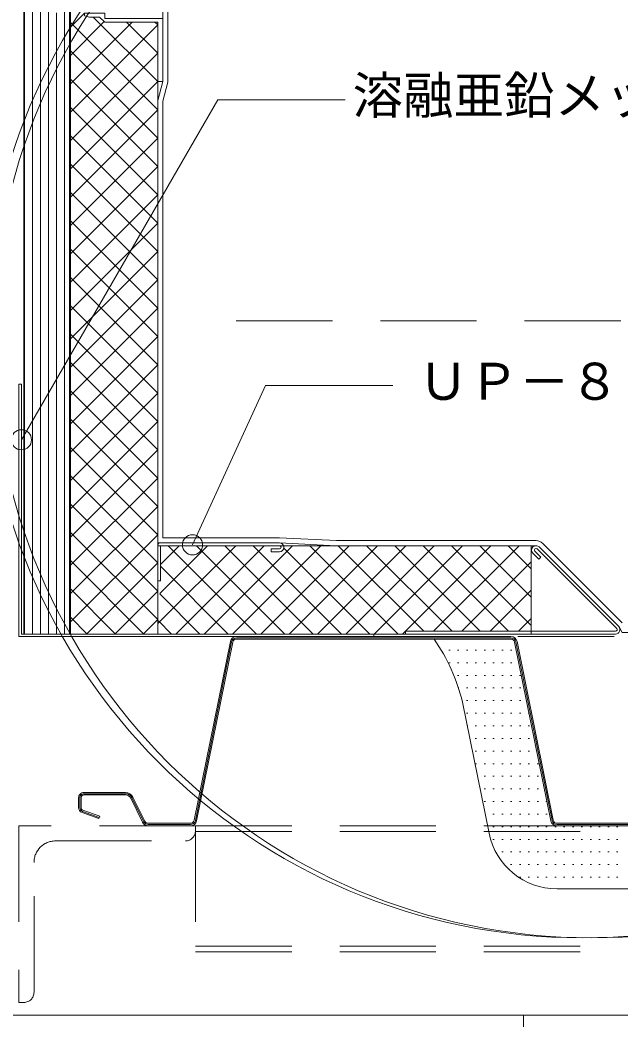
# Model space of a CAD drawing. Units: millimetres, scale not verified. Extents: x -1380 to 1380, y -955 to 955.
# Drawn here: x -494.6 to -256.5, y -386 to 10.3 of the extents above; entities that cross this region are included whole.
import ezdxf
from ezdxf.enums import TextEntityAlignment as Align

# ---------------------------------------------------------------- set-up
doc = ezdxf.new("R2010")
doc.units = ezdxf.units.MM
doc.header["$LTSCALE"] = 3
doc.linetypes.add('USER3', pattern=[19.05, 12.7, -6.35])
for name, color, linetype, lineweight in [('0-0_0', 7, 'Continuous', 18), ('0-1_BOUSUI', 1, 'Continuous', 18), ('0-2_MOJI', 7, 'Continuous', 18), ('0-3_HATCH', 9, 'Continuous', 18), ('0-4_KANAMONO', 5, 'Continuous', 18), ('0-6_TEKKOTU', 7, 'Continuous', 18), ('0-7_dekki', 3, 'Continuous', 18), ('0-8_dannnetu', 6, 'Continuous', 18), ('0-9_bo-do', 3, 'Continuous', 18), ('0-D_doubuti', 5, 'Continuous', 18), ('0-E_zatu', 6, 'Continuous', 18), ('1-6_L-1a', 3, 'Continuous', 18)]:
    doc.layers.add(name, color=color, linetype=linetype, lineweight=lineweight)
doc.styles.add('ＭＳ ゴシック', font='')
doc.styles.get('ＭＳ ゴシック').set_extended_font_data('MS Gothic')

msp = doc.modelspace()

# ---------------------------------------------------------------- linework, layer by layer
at = {"layer": '0-0_0'}
for p, q in [((-410.766, -236.101), (-425.116, -306.895)), ((-300.076, -234.498), (-408.806, -234.498)), ((-283.766, -306.895), (-298.116, -236.101)), ((-452.794, -296.299), (-469.296, -296.299)), ((-470.896, -297.899), (-470.896, -301.778)), ((-445.559, -307.4), (-450.296, -297.834)), ((-469.844, -303.282), (-463.175, -305.709)), ((-427.076, -308.498), (-443.774, -308.498)), ((-227.076, -308.498), (-281.806, -308.498))]:
    msp.add_line(p, q, dxfattribs=at)
for centre, radius, start, end in [((-408.806, -236.498), 2, 90, 168.54125), ((-300.076, -236.498), 2, 11.45875, 90), ((-469.296, -297.898), 1.6, 89.99747, 180.00611), ((-452.794, -299.099), 2.8, 26.84251, 90.0011), ((-469.297, -301.779), 1.599, 179.98851, 250.00013), ((-443.773, -306.496), 2.002, 206.8464, 269.96653), ((-427.076, -306.498), 2, 270, 348.54125), ((-281.806, -306.498), 2, 191.45875, 270)]:
    msp.add_arc(centre, radius, start, end, dxfattribs=at)
at = {"layer": '0-1_BOUSUI'}
for p, q in [((-255.971, -228.596), (-287.471, -197.096)), ((-257.385, -230.01), (-288.885, -198.51))]:
    msp.add_line(p, q, dxfattribs=at)
for points in [[(-290.122, -195.998), (-292.04, -195.998), (-369.241, -195.998), (-391.759, -194.898), (-438.057, -194.898), (-438.057, -21.759), (-436.057, -14.26), (-436.057, 46.298), (-438.057, 52.901), (-438.057, 192.369), (-436.957, 204.411), (-436.957, 221.502), (-527.683, 221.502), (-534.633, 218.002), (-655.175, 218.002), (-710.025, 211.502), (-747.157, 211.502)], [(-290.122, -197.998), (-292.04, -197.998), (-369.29, -197.998), (-391.807, -196.898), (-440.057, -196.898), (-440.057, -21.497), (-438.057, -13.998), (-438.057, 46.002), (-440.057, 52.605), (-440.057, 192.46), (-438.957, 204.502), (-438.957, 219.502), (-527.207, 219.502), (-534.158, 216.002), (-655.057, 216.002), (-709.907, 209.502), (-747.157, 209.502)], [(-139.49, -248.983), (-171.039, -234.272), (-175.162, -232.872), (-179.491, -232.398), (-256.057, -232.398), (-256.954, -230.72)]]:
    msp.add_lwpolyline(points, dxfattribs=at)
for centre, radius, start, end in [((-290.122, -199.748), 3.75, 45, 90), ((-290.122, -199.748), 1.75, 45, 90), ((-258.622, -231.248), 1.75, 17.57106, 45)]:
    msp.add_arc(centre, radius, start, end, dxfattribs=at)
at = {"layer": '0-2_MOJI', "linetype": 'USER3'}
msp.add_line((-408.939, -108.94), (318.825, -108.94), dxfattribs=at)
at = {"layer": '0-2_MOJI'}
for points in [[(-365.802, -21.235), (-416.24, -21.235), (-494.057, -156.018)], [(-346.88, -134.561), (-397.318, -134.561), (-426.241, -197.658)]]:
    msp.add_lwpolyline(points, dxfattribs=at)
for centre in [(-494.057, -156.018), (-426.241, -197.658)]:
    msp.add_circle(centre, 4, dxfattribs=at)
at = {"layer": '0-3_HATCH'}
for p, q in [((-492.832, -232.998), (-492.832, 14.252)), ((-489.657, -232.998), (-489.657, 14.474)), ((-486.482, -232.998), (-486.482, 14.152)), ((-483.307, -232.998), (-483.307, 14.152)), ((-480.132, -232.998), (-480.132, 13.185)), ((-476.957, -232.998), (-476.957, 13.619)), ((-474.657, 7.502), (-469.057, 13.102)), ((-474.657, -3.723), (-461.245, 9.69)), ((-474.657, -14.948), (-450.207, 9.502)), ((-440.057, -25.251), (-474.657, 9.349)), ((-474.657, -26.174), (-440.057, 8.426)), ((-440.057, -14.026), (-465.585, 11.502)), ((-440.057, -2.8), (-452.36, 9.502)), ((-440.057, 8.425), (-441.135, 9.502)), ((-440.057, -36.476), (-474.657, -1.876)), ((-474.657, -37.399), (-440.057, -2.799)), ((-440.057, -47.702), (-474.657, -13.102)), ((-474.657, -48.624), (-440.057, -14.024)), ((-440.057, -58.927), (-474.657, -24.327)), ((-474.657, -59.85), (-440.057, -25.25)), ((-440.057, -70.152), (-474.657, -35.552)), ((-474.657, -71.075), (-440.057, -36.475)), ((-440.057, -81.378), (-474.657, -46.778)), ((-474.657, -82.3), (-440.057, -47.7)), ((-440.057, -92.603), (-474.657, -58.003)), ((-474.657, -93.526), (-440.057, -58.926)), ((-440.057, -103.828), (-474.657, -69.228)), ((-474.657, -104.751), (-440.057, -70.151)), ((-440.057, -115.054), (-474.657, -80.454)), ((-474.657, -115.976), (-440.057, -81.376)), ((-440.057, -126.279), (-474.657, -91.679)), ((-474.657, -127.202), (-440.057, -92.602)), ((-440.057, -137.504), (-474.657, -102.904)), ((-474.657, -138.427), (-440.057, -103.827)), ((-440.057, -148.73), (-474.657, -114.13)), ((-474.657, -149.652), (-440.057, -115.052)), ((-440.057, -159.955), (-474.657, -125.355)), ((-474.657, -160.877), (-440.057, -126.277)), ((-440.057, -171.18), (-474.657, -136.58)), ((-474.657, -172.103), (-440.057, -137.503)), ((-440.057, -182.406), (-474.657, -147.806)), ((-474.657, -183.328), (-440.057, -148.728)), ((-440.057, -193.631), (-474.657, -159.031)), ((-474.657, -194.553), (-440.057, -159.953)), ((-440.057, -204.856), (-474.657, -170.256)), ((-474.657, -205.779), (-440.057, -171.179)), ((-440.057, -216.081), (-474.657, -181.481)), ((-474.657, -217.004), (-440.057, -182.404)), ((-440.057, -227.307), (-474.657, -192.707)), ((-474.657, -228.229), (-440.057, -193.629)), ((-439.836, -228.754), (-409.08, -197.998)), ((-439.219, -216.911), (-420.305, -197.998)), ((-438.957, -205.425), (-431.531, -197.998)), ((-400.906, -232.998), (-435.906, -197.998)), ((-432.855, -232.998), (-397.855, -197.998)), ((-389.681, -232.998), (-424.681, -197.998)), ((-421.629, -232.998), (-386.629, -197.998)), ((-378.456, -232.998), (-413.456, -197.998)), ((-410.404, -232.998), (-375.404, -197.998)), ((-367.23, -232.998), (-402.23, -197.998)), ((-399.179, -232.998), (-364.179, -197.998)), ((-387.953, -232.998), (-352.953, -197.998)), ((-344.78, -232.998), (-379.78, -197.998)), ((-376.728, -232.998), (-341.728, -197.998)), ((-334.654, -231.898), (-368.554, -197.998)), ((-365.503, -232.998), (-330.503, -197.998)), ((-323.429, -231.898), (-357.329, -197.998)), ((-354.277, -232.998), (-319.277, -197.998)), ((-312.204, -231.898), (-346.104, -197.998)), ((-343.052, -232.998), (-308.052, -197.998)), ((-300.978, -231.898), (-334.878, -197.998)), ((-330.727, -231.898), (-296.827, -197.998)), ((-292.04, -229.611), (-323.653, -197.998)), ((-292.04, -218.386), (-312.428, -197.998)), ((-292.04, -207.161), (-301.202, -197.998)), ((-356.005, -232.998), (-390.079, -198.924)), ((-445.592, -232.998), (-474.657, -203.932)), ((-468.201, -232.998), (-440.057, -204.855)), ((-319.501, -231.898), (-292.04, -204.436)), ((-412.131, -232.998), (-438.957, -206.172)), ((-456.817, -232.998), (-474.657, -215.157)), ((-456.975, -232.998), (-440.057, -216.08)), ((-423.357, -232.998), (-439.23, -217.125)), ((-308.276, -231.898), (-292.04, -215.661)), ((-468.042, -232.998), (-474.657, -226.383)), ((-445.75, -232.998), (-440.057, -227.305)), ((-434.582, -232.998), (-439.786, -227.794)), ((-297.051, -231.898), (-292.04, -226.887)), ((-300.076, -234.998), (-330.476, -234.998)), ((-284.256, -306.995), (-298.606, -236.2)), ((-324.685, -239.389), (-324.185, -239.389)), ((-321.185, -239.389), (-320.685, -239.389)), ((-317.685, -239.389), (-317.185, -239.389)), ((-314.185, -239.389), (-313.685, -239.389)), ((-310.685, -239.389), (-310.185, -239.389)), ((-307.185, -239.389), (-306.685, -239.389)), ((-303.685, -239.389), (-303.185, -239.389)), ((-300.185, -239.389), (-299.685, -239.389)), ((-324.685, -244.389), (-324.185, -244.389)), ((-321.185, -244.389), (-320.685, -244.389)), ((-317.685, -244.389), (-317.185, -244.389)), ((-314.185, -244.389), (-313.685, -244.389)), ((-310.685, -244.389), (-310.185, -244.389)), ((-307.185, -244.389), (-306.685, -244.389)), ((-303.685, -244.389), (-303.185, -244.389)), ((-300.185, -244.389), (-299.685, -244.389)), ((-321.185, -249.389), (-320.685, -249.389)), ((-317.685, -249.389), (-317.185, -249.389)), ((-314.185, -249.389), (-313.685, -249.389)), ((-310.685, -249.389), (-310.185, -249.389)), ((-307.185, -249.389), (-306.685, -249.389)), ((-303.685, -249.389), (-303.185, -249.389)), ((-300.185, -249.389), (-299.685, -249.389)), ((-296.685, -249.389), (-296.185, -249.389)), ((-320.899, -254.389), (-320.685, -254.389)), ((-317.685, -254.389), (-317.185, -254.389)), ((-314.185, -254.389), (-313.685, -254.389)), ((-310.685, -254.389), (-310.185, -254.389)), ((-307.185, -254.389), (-306.685, -254.389)), ((-303.685, -254.389), (-303.185, -254.389)), ((-300.185, -254.389), (-299.685, -254.389)), ((-296.685, -254.389), (-296.185, -254.389)), ((-308.758, -311.961), (-319.291, -259.998)), ((-319.291, -259.998), (-308.758, -311.961)), ((-317.685, -259.389), (-317.185, -259.389)), ((-314.185, -259.389), (-313.685, -259.389)), ((-310.685, -259.389), (-310.185, -259.389)), ((-307.185, -259.389), (-306.685, -259.389)), ((-303.685, -259.389), (-303.185, -259.389)), ((-300.185, -259.389), (-299.685, -259.389)), ((-296.685, -259.389), (-296.185, -259.389)), ((-317.685, -264.389), (-317.185, -264.389)), ((-314.185, -264.389), (-313.685, -264.389)), ((-310.685, -264.389), (-310.185, -264.389)), ((-307.185, -264.389), (-306.685, -264.389)), ((-303.685, -264.389), (-303.185, -264.389)), ((-300.185, -264.389), (-299.685, -264.389)), ((-296.685, -264.389), (-296.185, -264.389)), ((-293.185, -264.389), (-292.892, -264.389)), ((-317.387, -269.389), (-317.185, -269.389)), ((-314.185, -269.389), (-313.685, -269.389)), ((-310.685, -269.389), (-310.185, -269.389)), ((-307.185, -269.389), (-306.685, -269.389)), ((-303.685, -269.389), (-303.185, -269.389)), ((-300.185, -269.389), (-299.685, -269.389)), ((-296.685, -269.389), (-296.185, -269.389)), ((-293.185, -269.389), (-292.685, -269.389)), ((-314.185, -274.389), (-313.685, -274.389)), ((-310.685, -274.389), (-310.185, -274.389)), ((-307.185, -274.389), (-306.685, -274.389)), ((-303.685, -274.389), (-303.185, -274.389)), ((-300.185, -274.389), (-299.685, -274.389)), ((-296.685, -274.389), (-296.185, -274.389)), ((-293.185, -274.389), (-292.685, -274.389)), ((-314.185, -279.389), (-313.685, -279.389)), ((-310.685, -279.389), (-310.185, -279.389)), ((-307.185, -279.389), (-306.685, -279.389)), ((-303.685, -279.389), (-303.185, -279.389)), ((-300.185, -279.389), (-299.685, -279.389)), ((-296.685, -279.389), (-296.185, -279.389)), ((-293.185, -279.389), (-292.685, -279.389)), ((-314.185, -284.389), (-313.685, -284.389)), ((-310.685, -284.389), (-310.185, -284.389)), ((-307.185, -284.389), (-306.685, -284.389)), ((-303.685, -284.389), (-303.185, -284.389)), ((-300.185, -284.389), (-299.685, -284.389)), ((-296.685, -284.389), (-296.185, -284.389)), ((-293.185, -284.389), (-292.685, -284.389)), ((-289.685, -284.389), (-289.185, -284.389)), ((-310.685, -289.389), (-310.185, -289.389)), ((-307.185, -289.389), (-306.685, -289.389)), ((-303.685, -289.389), (-303.185, -289.389)), ((-300.185, -289.389), (-299.685, -289.389)), ((-296.685, -289.389), (-296.185, -289.389)), ((-293.185, -289.389), (-292.685, -289.389)), ((-289.685, -289.389), (-289.185, -289.389)), ((-310.685, -294.389), (-310.185, -294.389)), ((-307.185, -294.389), (-306.685, -294.389)), ((-303.685, -294.389), (-303.185, -294.389)), ((-300.185, -294.389), (-299.685, -294.389)), ((-296.685, -294.389), (-296.185, -294.389)), ((-293.185, -294.389), (-292.685, -294.389)), ((-289.685, -294.389), (-289.185, -294.389)), ((-310.685, -299.389), (-310.185, -299.389)), ((-307.185, -299.389), (-306.685, -299.389)), ((-303.685, -299.389), (-303.185, -299.389)), ((-300.185, -299.389), (-299.685, -299.389)), ((-296.685, -299.389), (-296.185, -299.389)), ((-293.185, -299.389), (-292.685, -299.389)), ((-289.685, -299.389), (-289.185, -299.389)), ((-286.185, -299.389), (-285.798, -299.389)), ((-310.293, -304.389), (-310.185, -304.389)), ((-307.185, -304.389), (-306.685, -304.389)), ((-303.685, -304.389), (-303.185, -304.389)), ((-300.185, -304.389), (-299.685, -304.389)), ((-296.685, -304.389), (-296.185, -304.389)), ((-293.185, -304.389), (-292.685, -304.389)), ((-289.685, -304.389), (-289.185, -304.389)), ((-286.185, -304.389), (-285.685, -304.389)), ((-227.076, -308.998), (-281.806, -308.998)), ((-307.185, -309.389), (-306.685, -309.389)), ((-303.685, -309.389), (-303.185, -309.389)), ((-300.185, -309.389), (-299.685, -309.389)), ((-296.685, -309.389), (-296.185, -309.389)), ((-293.185, -309.389), (-292.685, -309.389)), ((-289.685, -309.389), (-289.185, -309.389)), ((-286.185, -309.389), (-285.685, -309.389)), ((-282.685, -309.389), (-282.185, -309.389)), ((-279.185, -309.389), (-278.685, -309.389)), ((-275.685, -309.389), (-275.185, -309.389)), ((-272.185, -309.389), (-271.685, -309.389)), ((-268.685, -309.389), (-268.185, -309.389)), ((-265.185, -309.389), (-264.685, -309.389)), ((-261.685, -309.389), (-261.185, -309.389)), ((-258.185, -309.389), (-257.685, -309.389)), ((-307.185, -314.389), (-306.685, -314.389)), ((-303.685, -314.389), (-303.185, -314.389)), ((-300.185, -314.389), (-299.685, -314.389)), ((-296.685, -314.389), (-296.185, -314.389)), ((-293.185, -314.389), (-292.685, -314.389)), ((-289.685, -314.389), (-289.185, -314.389)), ((-286.185, -314.389), (-285.685, -314.389)), ((-282.685, -314.389), (-282.185, -314.389)), ((-279.185, -314.389), (-278.685, -314.389)), ((-275.685, -314.389), (-275.185, -314.389)), ((-272.185, -314.389), (-271.685, -314.389)), ((-268.685, -314.389), (-268.185, -314.389)), ((-265.185, -314.389), (-264.685, -314.389)), ((-261.685, -314.389), (-261.185, -314.389)), ((-258.185, -314.389), (-257.685, -314.389)), ((-303.685, -319.389), (-303.185, -319.389)), ((-300.185, -319.389), (-299.685, -319.389)), ((-296.685, -319.389), (-296.185, -319.389)), ((-293.185, -319.389), (-292.685, -319.389)), ((-289.685, -319.389), (-289.185, -319.389)), ((-286.185, -319.389), (-285.685, -319.389)), ((-282.685, -319.389), (-282.185, -319.389)), ((-279.185, -319.389), (-278.685, -319.389)), ((-275.685, -319.389), (-275.185, -319.389)), ((-272.185, -319.389), (-271.685, -319.389)), ((-268.685, -319.389), (-268.185, -319.389)), ((-265.185, -319.389), (-264.685, -319.389)), ((-261.685, -319.389), (-261.185, -319.389)), ((-258.185, -319.389), (-257.685, -319.389)), ((-300.185, -324.389), (-299.685, -324.389)), ((-296.685, -324.389), (-296.185, -324.389)), ((-293.185, -324.389), (-292.685, -324.389)), ((-289.685, -324.389), (-289.185, -324.389)), ((-286.185, -324.389), (-285.685, -324.389)), ((-282.685, -324.389), (-282.185, -324.389)), ((-279.185, -324.389), (-278.685, -324.389)), ((-275.685, -324.389), (-275.185, -324.389)), ((-272.185, -324.389), (-271.685, -324.389)), ((-268.685, -324.389), (-268.185, -324.389)), ((-265.185, -324.389), (-264.685, -324.389)), ((-261.685, -324.389), (-261.185, -324.389)), ((-258.185, -324.389), (-257.685, -324.389)), ((-296.685, -329.389), (-296.185, -329.389)), ((-293.185, -329.389), (-292.685, -329.389)), ((-289.685, -329.389), (-289.185, -329.389)), ((-286.185, -329.389), (-285.685, -329.389)), ((-282.685, -329.389), (-282.185, -329.389)), ((-279.185, -329.389), (-278.685, -329.389)), ((-275.685, -329.389), (-275.185, -329.389)), ((-272.185, -329.389), (-271.685, -329.389)), ((-268.685, -329.389), (-268.185, -329.389)), ((-265.185, -329.389), (-264.685, -329.389)), ((-261.685, -329.389), (-261.185, -329.389)), ((-258.185, -329.389), (-257.685, -329.389)), ((-227.076, -333.998), (-281.806, -333.998)), ((-281.806, -333.998), (-227.076, -333.998))]:
    msp.add_line(p, q, dxfattribs=at)
for centre, radius, start, end in [((-393.774, -278.319), 76.703, 13.8192, 34.38772), ((-393.774, -278.319), 76.703, 13.8192, 34.38772), ((-300.076, -236.498), 1.5, 11.45875, 90), ((-281.806, -306.498), 2.5, 191.45875, 270), ((-281.806, -306.498), 27.5, 191.45875, 270), ((-281.806, -306.498), 27.5, 191.45875, 270)]:
    msp.add_arc(centre, radius, start, end, dxfattribs=at)
at = {"layer": '0-4_KANAMONO'}
for p, q in [((-391.807, -196.898), (-439.057, -196.898)), ((-258.163, -230.788), (-289.663, -199.288)), ((-288.885, -198.51), (-257.385, -230.01))]:
    msp.add_line(p, q, dxfattribs=at)
at = {"layer": '0-4_KANAMONO', "linetype": 'USER3'}
for p, q in [((-480.557, -314.998), (-429.057, -314.998)), ((-489.057, -374.998), (-489.057, -323.498))]:
    msp.add_line(p, q, dxfattribs=at)
at = {"layer": '0-4_KANAMONO'}
for points in [[(-475.057, -232.998), (-475.057, -118.998), (-475.057, -115.266), (-475.057, 216.002), (-474.657, 216.002), (-474.657, -115.134), (-474.657, -118.866), (-474.657, -232.998)], [(-495.057, -133.998), (-495.057, -233.998), (-354.441, -233.998), (-354.441, -232.998), (-494.057, -232.998), (-494.057, -133.998)]]:
    msp.add_lwpolyline(points, close=True, dxfattribs=at)
for points in [[(-440.057, -197.898), (-440.057, -211.898), (-438.957, -211.898), (-438.957, -197.998), (-391.807, -197.998)], [(-391.807, -199.298), (-395.057, -199.298), (-395.057, -200.398), (-391.807, -200.398)], [(-290.582, -200.208), (-288.284, -202.506), (-289.062, -203.283), (-291.36, -200.985)], [(-258.622, -232.998), (-341.872, -232.998), (-341.872, -231.898), (-258.622, -231.898)]]:
    msp.add_lwpolyline(points, dxfattribs=at)
at = {"layer": '0-4_KANAMONO', "linetype": 'USER3'}
msp.add_lwpolyline([(-354.441, -233.998), (245.559, -233.998), (245.559, -232.998), (-354.441, -232.998)], close=True, dxfattribs=at)
msp.add_lwpolyline([(-425.057, -310.998), (-425.057, -308.998), (-495.057, -308.998), (-495.057, -378.998), (-493.057, -378.998)], dxfattribs=at)
at = {"layer": '0-4_KANAMONO'}
for centre, radius, start, end in [((-439.057, -197.898), 1, 90, 180), ((-391.807, -198.648), 1.75, 270, 90), ((-391.807, -198.648), 0.65, 270, 90), ((-290.122, -199.748), 1.75, 45, 225), ((-290.122, -199.748), 0.65, 45, 225), ((-258.622, -231.248), 1.75, 270, 45), ((-258.622, -231.248), 0.65, 270, 45)]:
    msp.add_arc(centre, radius, start, end, dxfattribs=at)
at = {"layer": '0-4_KANAMONO', "linetype": 'USER3'}
for centre, radius, start, end in [((-429.057, -310.998), 4, 270, 0), ((-480.557, -323.498), 8.5, 90, 180), ((-493.057, -374.998), 4, 270, 360)]:
    msp.add_arc(centre, radius, start, end, dxfattribs=at)
at = {"layer": '0-6_TEKKOTU'}
msp.add_line((-295.057, -383.998), (899.943, -383.998), dxfattribs=at)
msp.add_lwpolyline([(-469.557, -407.998), (-595.057, -407.998), (-595.057, -383.998), (-295.057, -383.998), (-295.057, -407.998), (-420.557, -407.998)], dxfattribs=at)
at = {"layer": '0-7_dekki'}
for p, q in [((-425.606, -306.796), (-411.256, -236.001)), ((-410.276, -236.2), (-424.626, -306.995)), ((-408.806, -233.998), (-300.076, -233.998)), ((-300.076, -234.998), (-408.806, -234.998)), ((-284.256, -306.995), (-298.606, -236.2)), ((-297.626, -236.001), (-283.276, -306.796)), ((-469.296, -295.799), (-452.794, -295.799)), ((-452.794, -296.799), (-469.296, -296.799)), ((-471.396, -301.778), (-471.396, -297.899)), ((-470.396, -297.899), (-470.396, -301.778)), ((-446.006, -307.624), (-450.743, -298.058)), ((-449.848, -297.611), (-445.112, -307.176)), ((-463.346, -306.179), (-470.015, -303.752)), ((-443.774, -307.998), (-427.076, -307.998)), ((-427.076, -308.998), (-443.774, -308.998)), ((-281.806, -307.998), (-227.076, -307.998)), ((-227.076, -308.998), (-281.806, -308.998))]:
    msp.add_line(p, q, dxfattribs=at)
msp.add_lwpolyline([(-469.673, -302.812), (-463.004, -305.239), (-463.346, -306.179)], dxfattribs=at)
for centre, radius, start, end in [((-408.806, -236.498), 2.5, 90, 168.54125), ((-408.806, -236.498), 1.5, 90, 168.54125), ((-300.076, -236.498), 2.5, 11.45875, 90), ((-300.076, -236.498), 1.5, 11.45875, 90), ((-469.296, -297.898), 2.1, 89.99777, 180.00641), ((-469.296, -297.898), 1.1, 89.99689, 180.00554), ((-452.794, -299.099), 3.3, 26.80319, 90.0011), ((-452.794, -299.099), 2.3, 26.89403, 90.0011), ((-469.297, -301.779), 2.099, 179.98988, 250.0015), ((-469.297, -301.779), 1.099, 179.9859, 249.99752), ((-443.773, -306.496), 2.502, 206.79674, 269.96988), ((-443.773, -306.496), 1.502, 206.91848, 269.96096), ((-427.076, -306.498), 1.5, 270, 348.54125), ((-427.076, -306.498), 2.5, 270, 348.54125), ((-281.806, -306.498), 2.5, 191.45875, 270), ((-281.806, -306.498), 1.5, 191.45875, 270)]:
    msp.add_arc(centre, radius, start, end, dxfattribs=at)
at = {"layer": '0-8_dannnetu'}
for p, q in [((-440.057, -232.998), (-440.057, 9.502)), ((-343.975, -197.998), (-291.04, -197.998))]:
    msp.add_line(p, q, dxfattribs=at)
msp.add_lwpolyline([(-292.04, -197.998), (-440.057, -197.998), (-440.057, -232.998), (-292.04, -232.998)], close=True, dxfattribs=at)
at = {"layer": '0-9_bo-do'}
msp.add_lwpolyline([(-493.057, -232.998), (-475.057, -232.998), (-475.057, 216.002), (-493.057, 216.002)], close=True, dxfattribs=at)
at = {"layer": '0-D_doubuti', "linetype": 'USER3'}
for p, q in [((-425.057, -308.998), (-108.812, -308.998)), ((-425.057, -308.998), (-425.057, -358.998)), ((-425.057, -311.298), (-108.488, -311.298)), ((-425.057, -356.698), (334.943, -356.698)), ((-425.057, -358.998), (334.943, -358.998))]:
    msp.add_line(p, q, dxfattribs=at)
at = {"layer": '0-E_zatu'}
msp.add_lwpolyline([(-461.057, 13.002), (-461.057, 11.002), (-438.057, 11.002), (-438.057, -13.998), (-440.057, -13.998), (-440.057, 9.502), (-461.057, 9.502), (-463.057, 11.502), (-467.057, 11.502), (-469.057, 12.002), (-469.057, 13.002)], close=True, dxfattribs=at)
at = {"layer": '1-6_L-1a'}
for centre in [(-271.771, -115.978), (-268.129, -115.978)]:
    msp.add_circle(centre, 237.422, dxfattribs=at)

# ---------------------------------------------------------------- texts
at = {"layer": '0-2_MOJI', "style": 'ＭＳ ゴシック'}
for s, p in [('溶融亜鉛メッキ鋼板(t=1.0)', (-362.802, -31.235)), ('ＵＰ－８', (-336.88, -144.561))]:
    msp.add_text(s, height=14.66, dxfattribs=at).set_placement(p, align=Align.BOTTOM_LEFT)

doc.saveas('drawing.dxf')
